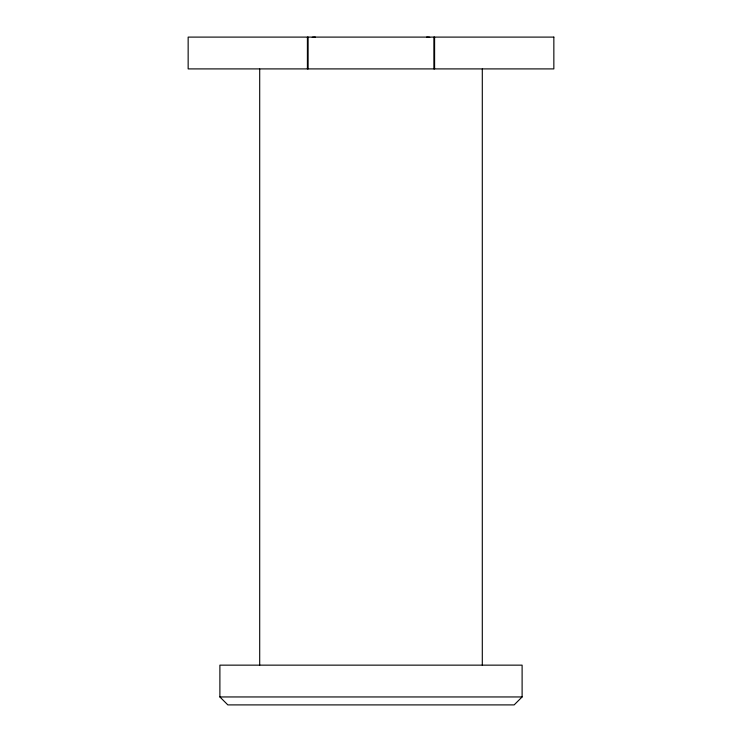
<?xml version="1.0" encoding="UTF-8"?>
<svg xmlns="http://www.w3.org/2000/svg" width="742" height="742" viewBox="0 0 742 742"><rect width="100%" height="100%" fill="white"/><g stroke="black" fill="none" stroke-linecap="round" stroke-linejoin="round"><path stroke-width="1.11" d="M522.108 696.951L514.15 704.9L227.85 704.9L219.892 696.951L219.892 665.147L522.108 665.147L522.108 696.951L219.892 696.951M482.3 69.052L482.3 665.147M434.599 37.1L434.599 68.904M433.885 37.1L433.885 68.904M308.115 37.1L308.115 68.904M307.401 37.1L307.401 68.904M259.7 69.052L259.7 665.147M426.65 37.1A23.846 23.846 0 0 1 429.766 37.304M312.234 37.304A23.846 23.846 0 0 1 315.35 37.1M553.847 37.1L188.153 37.1L188.153 68.904L553.847 68.904L553.847 37.1"/></g></svg>
